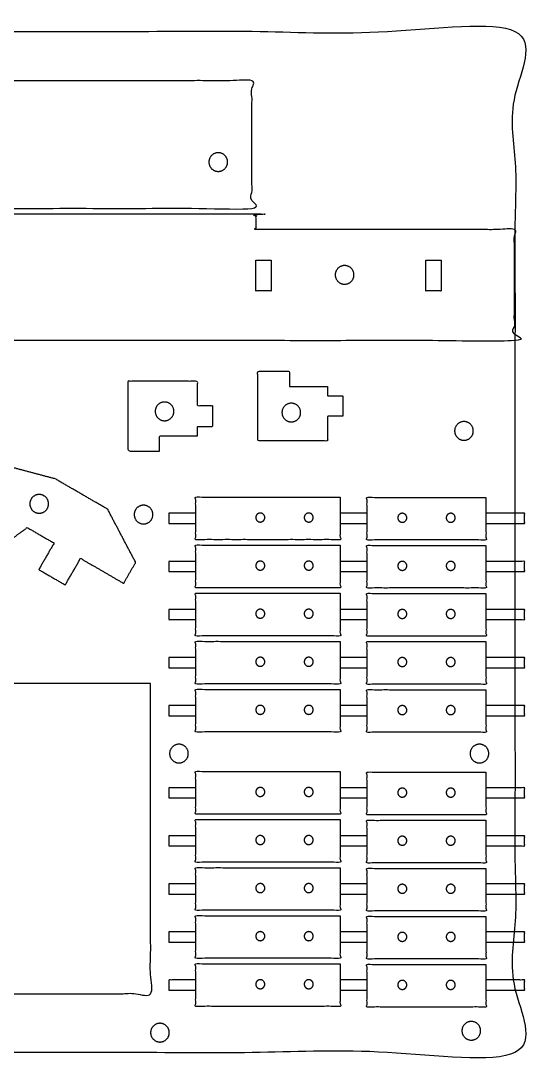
# Model space of a CAD drawing. Header units: millimetres. Extents: x 6487 to 10322, y -5927 to 6935.
# Drawn here: x 9615 to 10221, y 251 to 1476 of the extents above; entities that cross this region are included whole.
import ezdxf

# ---------------------------------------------------------------- set-up
doc = ezdxf.new("R2010")
doc.units = ezdxf.units.MM
doc.header["$MEASUREMENT"] = 0
doc.layers.add('Make2D$visible$lines', color=18, linetype='Continuous', true_color=0x000000)

msp = doc.modelspace()

# ---------------------------------------------------------------- linework, layer by layer
at = {"layer": 'Make2D$visible$lines'}
for points, knots in [([(7796.2, 263.5), (8996.2, 263.5), (10196.2, 263.5), (10196.2, 863.5), (10196.2, 1463.5), (8996.2, 1463.5), (7796.2, 1463.5), (7796.2, 863.5), (7796.2, 263.5)], [0, 0, 0, 2400, 2400, 3600, 3600, 6000, 6000, 7200, 7200, 7200]), ([(9474.1, 1405.6), (9680.4, 1405.6), (9886.6, 1405.6), (9886.6, 1330.6), (9886.6, 1255.6), (9387.6, 1255.6), (8888.6, 1255.6), (8888.6, 1330.6), (8888.6, 1405.6), (8924.6, 1405.6), (8960.6, 1405.6), (8960.6, 1396.1), (8960.6, 1386.6), (8978.6, 1386.6), (8996.6, 1386.6), (8996.6, 1396.1), (8996.6, 1405.6), (9217.4, 1405.6), (9438.1, 1405.6), (9438.1, 1396.1), (9438.1, 1386.6), (9456.1, 1386.6), (9474.1, 1386.6), (9474.1, 1396.1), (9474.1, 1405.6)], [661.5, 661.5, 661.5, 1074, 1074, 1224.00005, 1224.00005, 2222.00005, 2222.00005, 2372.000099, 2372.000099, 2444.000099, 2444.000099, 2463.000099, 2463.000099, 2499.000099, 2499.000099, 2518.000099, 2518.000099, 2959.500099, 2959.500099, 2978.500099, 2978.500099, 3014.500099, 3014.500099, 3033.500099, 3033.500099, 3033.500099]), ([(8657.2, 373.1), (8666.2, 373.1), (8675.2, 373.1), (8675.2, 355.1), (8675.2, 337.1), (8666.2, 337.1), (8657.2, 337.1), (8657.2, 319.1), (8657.2, 301.1), (8435.2, 301.1), (8213.2, 301.1), (8213.2, 316.1), (8213.2, 331.1), (8204.2, 331.1), (8195.2, 331.1), (8195.2, 480.1), (8195.2, 629.1), (8204.2, 629.1), (8213.2, 629.1), (8213.2, 659.1), (8213.2, 689.1), (8204.2, 689.1), (8195.2, 689.1), (8195.2, 710.1), (8195.2, 731.1), (8172.7, 731.1), (8150.2, 731.1), (8150.2, 740.1), (8150.2, 749.1), (8120.2, 749.1), (8090.2, 749.1), (8090.2, 740.1), (8090.2, 731.1), (8067.7, 731.1), (8045.2, 731.1), (8045.2, 710.1), (8045.2, 689.1), (8036.2, 689.1), (8027.2, 689.1), (8027.2, 659.1), (8027.2, 629.1), (8036.2, 629.1), (8045.2, 629.1), (8045.2, 480.1), (8045.2, 331.1), (8036.2, 331.1), (8027.2, 331.1), (8027.2, 316.1), (8027.2, 301.1), (7970.2, 301.1), (7913.2, 301.1), (7913.2, 316.1), (7913.2, 331.1), (7904.2, 331.1), (7895.2, 331.1), (7895.2, 480.1), (7895.2, 629.1), (7904.2, 629.1), (7913.2, 629.1), (7913.2, 659.1), (7913.2, 689.1), (7904.2, 689.1), (7895.2, 689.1), (7895.2, 710.1), (7895.2, 731.1), (7854.2, 731.1), (7813.2, 731.1), (7813.2, 739.6), (7813.2, 748.1), (7804.2, 748.1), (7795.2, 748.1), (7795.2, 766.1), (7795.2, 784.1), (7804.2, 784.1), (7813.2, 784.1), (7813.2, 971.6), (7813.2, 1159.1), (7804.2, 1159.1), (7795.2, 1159.1), (7795.2, 1177.1), (7795.2, 1195.1), (7804.2, 1195.1), (7813.2, 1195.1), (7813.2, 1222.1), (7813.2, 1249.1), (8852.2, 1249.1), (9891.2, 1249.1), (9891.2, 1240.1), (9891.2, 1231.1), (10043.2, 1231.1), (10195.2, 1231.1), (10195.2, 1165.6), (10195.2, 1100.1), (9426.2, 1100.1), (8657.2, 1100.1), (8657.2, 1072.6), (8657.2, 1045.1), (8666.2, 1045.1), (8675.2, 1045.1), (8675.2, 1027.1), (8675.2, 1009.1), (8666.2, 1009.1), (8657.2, 1009.1), (8657.2, 859.1), (8657.2, 709.1), (8666.2, 709.1), (8675.2, 709.1), (8675.2, 691.1), (8675.2, 673.1), (8666.2, 673.1), (8657.2, 673.1)], [0, 0, 0, 18, 18, 54, 54, 72, 72, 108, 108, 552, 552, 581.999893, 581.999893, 599.999893, 599.999893, 898.000083, 898.000083, 916.000083, 916.000083, 975.999975, 975.999975, 993.999975, 993.999975, 1035.999975, 1035.999975, 1081.000029, 1081.000029, 1099.000029, 1099.000029, 1158.999921, 1158.999921, 1176.999921, 1176.999921, 1221.999975, 1221.999975, 1263.999975, 1263.999975, 1281.999975, 1281.999975, 1341.999867, 1341.999867, 1359.999867, 1359.999867, 1658.000057, 1658.000057, 1676.000057, 1676.000057, 1705.999951, 1705.999951, 1819.999951, 1819.999951, 1849.999851, 1849.999851, 1867.999851, 1867.999851, 2166.000042, 2166.000042, 2184.000042, 2184.000042, 2243.999934, 2243.999934, 2261.999934, 2261.999934, 2303.9999, 2303.9999, 2385.9999, 2385.9999, 2402.999965, 2402.999965, 2420.999965, 2420.999965, 2456.999965, 2456.999965, 2474.999965, 2474.999965, 2849.999996, 2849.999996, 2867.999996, 2867.999996, 2903.999996, 2903.999996, 2921.999996, 2921.999996, 2975.999983, 2975.999983, 5053.999983, 5053.999983, 5071.999983, 5071.999983, 5375.999983, 5375.999983, 5507.000033, 5507.000033, 7045.000033, 7045.000033, 7100.000033, 7100.000033, 7118.000033, 7118.000033, 7154.000033, 7154.000033, 7172.000033, 7172.000033, 7472.00002, 7472.00002, 7490.00002, 7490.00002, 7526.00002, 7526.00002, 7544.00002, 7544.00002, 7544.00002]), ([(9909.2, 1194.6), (9900.2, 1194.6), (9891.2, 1194.6), (9891.2, 1176.6), (9891.2, 1158.6), (9900.2, 1158.6), (9909.2, 1158.6), (9909.2, 1176.6), (9909.2, 1194.6)], [36, 36, 36, 54, 54, 90, 90, 108, 108, 144, 144, 144]), ([(10109.2, 1194.6), (10100.2, 1194.6), (10091.2, 1194.6), (10091.2, 1176.6), (10091.2, 1158.6), (10100.2, 1158.6), (10109.2, 1158.6), (10109.2, 1176.6), (10109.2, 1194.6)], [36, 36, 36, 54, 54, 90, 90, 108, 108, 144, 144, 144]), ([(9930.7, 1046.3), (9930.7, 1055.3), (9930.7, 1064.3), (9912.2, 1064.3), (9893.7, 1064.3), (9893.7, 1023.3), (9893.7, 982.3), (9912.2, 982.3), (9930.7, 982.3), (9935.6, 982.3), (9940.4, 982.3), (9958.1, 982.3), (9975.7, 982.3), (9975.7, 996.8), (9975.7, 1011.3), (9984.7, 1011.3), (9993.7, 1011.3), (9993.7, 1023.3), (9993.7, 1035.3), (9984.7, 1035.3), (9975.7, 1035.3), (9975.7, 1040.8), (9975.7, 1046.3), (9953.2, 1046.3), (9930.7, 1046.3)], [201.838469, 201.838469, 201.838469, 219.838521, 219.838521, 256.838467, 256.838467, 338.838441, 338.838441, 375.838387, 375.838387, 380.116375, 380.116375, 395.67712, 395.67712, 424.677828, 424.677828, 442.677736, 442.677736, 466.676259, 466.676259, 484.67615, 484.67615, 495.676852, 495.676852, 540.67691, 540.67691, 540.67691]), ([(9777.7, 970.3), (9759.2, 970.3), (9740.7, 970.3), (9740.7, 1011.3), (9740.7, 1052.3), (9759.2, 1052.3), (9777.7, 1052.3), (9782.5, 1052.3), (9787.4, 1052.3), (9805, 1052.3), (9822.7, 1052.3), (9822.7, 1037.8), (9822.7, 1023.3), (9831.7, 1023.3), (9840.7, 1023.3), (9840.7, 1011.3), (9840.7, 999.3), (9831.7, 999.3), (9822.7, 999.3), (9822.7, 993.8), (9822.7, 988.3), (9800.2, 988.3), (9777.7, 988.3), (9777.7, 979.3), (9777.7, 970.3)], [18.000052, 18.000052, 18.000052, 54.999998, 54.999998, 136.999972, 136.999972, 173.999918, 173.999918, 178.277906, 178.277906, 193.838651, 193.838651, 222.839359, 222.839359, 240.839267, 240.839267, 264.83779, 264.83779, 282.837682, 282.837682, 293.838383, 293.838383, 338.838442, 338.838442, 356.838494, 356.838494, 356.838494]), ([(8865.2, 892.4), (8865.2, 910.4), (8865.2, 928.4), (8874.2, 928.4), (8883.2, 928.4), (8883.2, 941), (8883.2, 953.6), (9239.2, 953.6), (9595.2, 953.6), (9625.2, 945.6), (9655.2, 937.6), (9686.1, 919.8), (9716.9, 901.9), (9733.3, 870.7), (9749.8, 839.4), (9742.7, 827.1), (9735.7, 814.9), (9710.3, 829.5), (9685, 844.2), (9676, 828.6), (9667, 813), (9651.4, 822), (9635.8, 831), (9644.8, 846.6), (9653.8, 862.2), (9638, 871.3), (9622.2, 880.4), (9613.2, 873.8), (9604.2, 867.2), (9572.8, 867.2), (9541.3, 867.2), (9541.3, 858.2), (9541.3, 849.2), (9523.3, 849.2), (9505.3, 849.2), (9505.3, 858.2), (9505.3, 867.2), (9383.5, 867.2), (9261.7, 867.2), (9261.7, 858.2), (9261.7, 849.2), (9243.7, 849.2), (9225.7, 849.2), (9225.7, 858.2), (9225.7, 867.2), (9108.4, 867.2), (8991.1, 867.2), (8991.1, 858.2), (8991.1, 849.2), (8973.1, 849.2), (8955.1, 849.2), (8955.1, 858.2), (8955.1, 867.2), (8919.2, 867.2), (8883.2, 867.2), (8883.2, 879.8), (8883.2, 892.4), (8874.2, 892.4), (8865.2, 892.4)], [2066.969514, 2066.969514, 2066.969514, 2102.969514, 2102.969514, 2120.969514, 2120.969514, 2146.175285, 2146.175285, 2858.158528, 2858.158528, 2920.275099, 2920.275099, 2991.510635, 2991.510635, 3062.20676, 3062.20676, 3090.442253, 3090.442253, 3148.942303, 3148.942303, 3184.942303, 3184.942303, 3220.942303, 3220.942303, 3256.942303, 3256.942303, 3293.442303, 3293.442303, 3315.750014, 3315.750014, 3378.674286, 3378.674286, 3396.674286, 3396.674286, 3432.674286, 3432.674286, 3450.674286, 3450.674286, 3694.241635, 3694.241635, 3712.241635, 3712.241635, 3748.241635, 3748.241635, 3766.241635, 3766.241635, 4000.839051, 4000.839051, 4018.839051, 4018.839051, 4054.839051, 4054.839051, 4072.839051, 4072.839051, 4144.733256, 4144.733256, 4169.939028, 4169.939028, 4187.939028, 4187.939028, 4187.939028]), ([(9990.5, 916.2), (9905.5, 916.2), (9820.5, 916.2), (9820.5, 891.2), (9820.5, 866.2), (9905.5, 866.2), (9990.5, 866.2), (9990.5, 891.2), (9990.5, 916.2)], [50, 50, 50, 220, 220, 270, 270, 440, 440, 490, 490, 490]), ([(10162.1, 915.9), (10092.1, 915.9), (10022.1, 915.9), (10022.1, 890.9), (10022.1, 865.9), (10092.1, 865.9), (10162.1, 865.9), (10162.1, 890.9), (10162.1, 915.9)], [50, 50, 50, 190, 190, 240, 240, 380, 380, 430, 430, 430]), ([(9820.5, 897.2), (9804.8, 897.2), (9789, 897.2), (9789, 891.2), (9789, 885.2), (9804.8, 885.2), (9820.5, 885.2)], [0, 0, 0, 31.412296, 31.412296, 43.412269, 43.412269, 74.824565, 74.824565, 74.824565]), ([(10162.1, 885.2), (10184.9, 885.2), (10207.6, 885.2), (10207.6, 891.2), (10207.6, 897.2), (10184.9, 897.2), (10162.1, 897.2)], [0, 0, 0, 45.5146, 45.5146, 57.514573, 57.514573, 103.029172, 103.029172, 103.029172]), ([(9990.5, 859.7), (9905.5, 859.7), (9820.5, 859.7), (9820.5, 834.7), (9820.5, 809.7), (9905.5, 809.7), (9990.5, 809.7), (9990.5, 834.7), (9990.5, 859.7)], [50, 50, 50, 220, 220, 270, 270, 440, 440, 490, 490, 490]), ([(10162.1, 859.4), (10092.1, 859.4), (10022.1, 859.4), (10022.1, 834.4), (10022.1, 809.4), (10092.1, 809.4), (10162.1, 809.4), (10162.1, 834.4), (10162.1, 859.4)], [50, 50, 50, 190, 190, 240, 240, 380, 380, 430, 430, 430]), ([(9820.5, 840.7), (9804.8, 840.7), (9789, 840.7), (9789, 834.7), (9789, 828.7), (9804.8, 828.7), (9820.5, 828.7)], [0, 0, 0, 31.412296, 31.412296, 43.412269, 43.412269, 74.824565, 74.824565, 74.824565]), ([(10162.1, 828.7), (10184.9, 828.7), (10207.6, 828.7), (10207.6, 834.7), (10207.6, 840.7), (10184.9, 840.7), (10162.1, 840.7)], [0, 0, 0, 45.5146, 45.5146, 57.514573, 57.514573, 103.029172, 103.029172, 103.029172]), ([(9990.5, 803.2), (9905.5, 803.2), (9820.5, 803.2), (9820.5, 778.2), (9820.5, 753.2), (9905.5, 753.2), (9990.5, 753.2), (9990.5, 778.2), (9990.5, 803.2)], [50, 50, 50, 220, 220, 270, 270, 440, 440, 490, 490, 490]), ([(10162.1, 802.9), (10092.1, 802.9), (10022.1, 802.9), (10022.1, 777.9), (10022.1, 752.9), (10092.1, 752.9), (10162.1, 752.9), (10162.1, 777.9), (10162.1, 802.9)], [50, 50, 50, 190, 190, 240, 240, 380, 380, 430, 430, 430]), ([(9820.5, 784.2), (9804.8, 784.2), (9789, 784.2), (9789, 778.2), (9789, 772.2), (9804.8, 772.2), (9820.5, 772.2)], [0, 0, 0, 31.412296, 31.412296, 43.412269, 43.412269, 74.824565, 74.824565, 74.824565]), ([(10162.1, 772.2), (10184.9, 772.2), (10207.6, 772.2), (10207.6, 778.2), (10207.6, 784.2), (10184.9, 784.2), (10162.1, 784.2)], [0, 0, 0, 45.5146, 45.5146, 57.514573, 57.514573, 103.029172, 103.029172, 103.029172]), ([(9990.5, 746.7), (9905.5, 746.7), (9820.5, 746.7), (9820.5, 721.7), (9820.5, 696.7), (9905.5, 696.7), (9990.5, 696.7), (9990.5, 721.7), (9990.5, 746.7)], [50, 50, 50, 220, 220, 270, 270, 440, 440, 490, 490, 490]), ([(10162.1, 746.4), (10092.1, 746.4), (10022.1, 746.4), (10022.1, 721.4), (10022.1, 696.4), (10092.1, 696.4), (10162.1, 696.4), (10162.1, 721.4), (10162.1, 746.4)], [50, 50, 50, 190, 190, 240, 240, 380, 380, 430, 430, 430]), ([(9820.5, 727.7), (9804.8, 727.7), (9789, 727.7), (9789, 721.7), (9789, 715.7), (9804.8, 715.7), (9820.5, 715.7)], [0, 0, 0, 31.412296, 31.412296, 43.412269, 43.412269, 74.824565, 74.824565, 74.824565]), ([(10162.1, 715.7), (10184.9, 715.7), (10207.6, 715.7), (10207.6, 721.7), (10207.6, 727.7), (10184.9, 727.7), (10162.1, 727.7)], [0, 0, 0, 45.5146, 45.5146, 57.514573, 57.514573, 103.029172, 103.029172, 103.029172]), ([(9767.4, 697.3), (9767.4, 514.9), (9767.4, 332.5), (9629.3, 332.5), (9491.3, 332.5), (9491.3, 350.5), (9491.3, 368.5), (9482.3, 368.5), (9473.3, 368.5), (9473.3, 386.5), (9473.3, 404.5), (9482.3, 404.5), (9491.3, 404.5), (9491.3, 450.7), (9491.3, 496.9), (9482.3, 496.9), (9473.3, 496.9), (9473.3, 514.9), (9473.3, 532.9), (9482.3, 532.9), (9491.3, 532.9), (9491.3, 579.1), (9491.3, 625.3), (9482.3, 625.3), (9473.3, 625.3), (9473.3, 643.3), (9473.3, 661.3), (9482.3, 661.3), (9491.3, 661.3), (9491.3, 679.3), (9491.3, 697.3), (9629.3, 697.3), (9767.4, 697.3)], [640.858624, 640.858624, 640.858624, 1005.644176, 1005.644176, 1281.717457, 1281.717457, 1317.717457, 1317.717457, 1335.717403, 1335.717403, 1371.717394, 1371.717394, 1389.717339, 1389.717339, 1482.110129, 1482.110129, 1500.110075, 1500.110075, 1536.110065, 1536.110065, 1554.110011, 1554.110011, 1646.502801, 1646.502801, 1664.502746, 1664.502746, 1700.502737, 1700.502737, 1718.502683, 1718.502683, 1754.502683, 1754.502683, 2030.575964, 2030.575964, 2030.575964]), ([(9990.5, 690.2), (9905.5, 690.2), (9820.5, 690.2), (9820.5, 665.2), (9820.5, 640.2), (9905.5, 640.2), (9990.5, 640.2), (9990.5, 665.2), (9990.5, 690.2)], [50, 50, 50, 220, 220, 270, 270, 440, 440, 490, 490, 490]), ([(10162.1, 689.9), (10092.1, 689.9), (10022.1, 689.9), (10022.1, 664.9), (10022.1, 639.9), (10092.1, 639.9), (10162.1, 639.9), (10162.1, 664.9), (10162.1, 689.9)], [50, 50, 50, 190, 190, 240, 240, 380, 380, 430, 430, 430]), ([(9820.5, 671.2), (9804.8, 671.2), (9789, 671.2), (9789, 665.2), (9789, 659.2), (9804.8, 659.2), (9820.5, 659.2)], [0, 0, 0, 31.412296, 31.412296, 43.412269, 43.412269, 74.824565, 74.824565, 74.824565]), ([(10162.1, 659.2), (10184.9, 659.2), (10207.6, 659.2), (10207.6, 665.2), (10207.6, 671.2), (10184.9, 671.2), (10162.1, 671.2)], [0, 0, 0, 45.5146, 45.5146, 57.514573, 57.514573, 103.029172, 103.029172, 103.029172]), ([(9990.5, 593.7), (9905.5, 593.7), (9820.5, 593.7), (9820.5, 568.7), (9820.5, 543.7), (9905.5, 543.7), (9990.5, 543.7), (9990.5, 568.7), (9990.5, 593.7)], [50, 50, 50, 220, 220, 270, 270, 440, 440, 490, 490, 490]), ([(10162.1, 592.9), (10092.1, 592.9), (10022.1, 592.9), (10022.1, 567.9), (10022.1, 542.9), (10092.1, 542.9), (10162.1, 542.9), (10162.1, 567.9), (10162.1, 592.9)], [50, 50, 50, 190, 190, 240, 240, 380, 380, 430, 430, 430]), ([(9820.5, 574.7), (9804.8, 574.7), (9789, 574.7), (9789, 568.7), (9789, 562.7), (9804.8, 562.7), (9820.5, 562.7)], [0, 0, 0, 31.412296, 31.412296, 43.412269, 43.412269, 74.824565, 74.824565, 74.824565]), ([(10162.1, 562.7), (10184.9, 562.7), (10207.6, 562.7), (10207.6, 568.7), (10207.6, 574.7), (10184.9, 574.7), (10162.1, 574.7)], [0, 0, 0, 45.5146, 45.5146, 57.514573, 57.514573, 103.029172, 103.029172, 103.029172]), ([(9990.5, 537.2), (9905.5, 537.2), (9820.5, 537.2), (9820.5, 512.2), (9820.5, 487.2), (9905.5, 487.2), (9990.5, 487.2), (9990.5, 512.2), (9990.5, 537.2)], [50, 50, 50, 220, 220, 270, 270, 440, 440, 490, 490, 490]), ([(10162.1, 536.4), (10092.1, 536.4), (10022.1, 536.4), (10022.1, 511.4), (10022.1, 486.4), (10092.1, 486.4), (10162.1, 486.4), (10162.1, 511.4), (10162.1, 536.4)], [50, 50, 50, 190, 190, 240, 240, 380, 380, 430, 430, 430]), ([(9820.5, 518.2), (9804.8, 518.2), (9789, 518.2), (9789, 512.2), (9789, 506.2), (9804.8, 506.2), (9820.5, 506.2)], [0, 0, 0, 31.412296, 31.412296, 43.412269, 43.412269, 74.824565, 74.824565, 74.824565]), ([(10162.1, 506.2), (10184.9, 506.2), (10207.6, 506.2), (10207.6, 512.2), (10207.6, 518.2), (10184.9, 518.2), (10162.1, 518.2)], [0, 0, 0, 45.5146, 45.5146, 57.514573, 57.514573, 103.029172, 103.029172, 103.029172]), ([(9990.5, 480.7), (9905.5, 480.7), (9820.5, 480.7), (9820.5, 455.7), (9820.5, 430.7), (9905.5, 430.7), (9990.5, 430.7), (9990.5, 455.7), (9990.5, 480.7)], [50, 50, 50, 220, 220, 270, 270, 440, 440, 490, 490, 490]), ([(10162.1, 479.9), (10092.1, 479.9), (10022.1, 479.9), (10022.1, 454.9), (10022.1, 429.9), (10092.1, 429.9), (10162.1, 429.9), (10162.1, 454.9), (10162.1, 479.9)], [50, 50, 50, 190, 190, 240, 240, 380, 380, 430, 430, 430]), ([(9820.5, 461.7), (9804.8, 461.7), (9789, 461.7), (9789, 455.7), (9789, 449.7), (9804.8, 449.7), (9820.5, 449.7)], [0, 0, 0, 31.412296, 31.412296, 43.412269, 43.412269, 74.824565, 74.824565, 74.824565]), ([(10162.1, 449.7), (10184.9, 449.7), (10207.6, 449.7), (10207.6, 455.7), (10207.6, 461.7), (10184.9, 461.7), (10162.1, 461.7)], [0, 0, 0, 45.5146, 45.5146, 57.514573, 57.514573, 103.029172, 103.029172, 103.029172]), ([(9990.5, 424.2), (9905.5, 424.2), (9820.5, 424.2), (9820.5, 399.2), (9820.5, 374.2), (9905.5, 374.2), (9990.5, 374.2), (9990.5, 399.2), (9990.5, 424.2)], [50, 50, 50, 220, 220, 270, 270, 440, 440, 490, 490, 490]), ([(10162.1, 423.4), (10092.1, 423.4), (10022.1, 423.4), (10022.1, 398.4), (10022.1, 373.4), (10092.1, 373.4), (10162.1, 373.4), (10162.1, 398.4), (10162.1, 423.4)], [50, 50, 50, 190, 190, 240, 240, 380, 380, 430, 430, 430]), ([(9820.5, 405.2), (9804.8, 405.2), (9789, 405.2), (9789, 399.2), (9789, 393.2), (9804.8, 393.2), (9820.5, 393.2)], [0, 0, 0, 31.412296, 31.412296, 43.412269, 43.412269, 74.824565, 74.824565, 74.824565]), ([(10162.1, 393.2), (10184.9, 393.2), (10207.6, 393.2), (10207.6, 399.2), (10207.6, 405.2), (10184.9, 405.2), (10162.1, 405.2)], [0, 0, 0, 45.5146, 45.5146, 57.514573, 57.514573, 103.029172, 103.029172, 103.029172]), ([(9990.5, 367.7), (9905.5, 367.7), (9820.5, 367.7), (9820.5, 342.7), (9820.5, 317.7), (9905.5, 317.7), (9990.5, 317.7), (9990.5, 342.7), (9990.5, 367.7)], [50, 50, 50, 220, 220, 270, 270, 440, 440, 490, 490, 490]), ([(10162.1, 366.9), (10092.1, 366.9), (10022.1, 366.9), (10022.1, 341.9), (10022.1, 316.9), (10092.1, 316.9), (10162.1, 316.9), (10162.1, 341.9), (10162.1, 366.9)], [50, 50, 50, 190, 190, 240, 240, 380, 380, 430, 430, 430]), ([(9820.5, 348.7), (9804.8, 348.7), (9789, 348.7), (9789, 342.7), (9789, 336.7), (9804.8, 336.7), (9820.5, 336.7)], [0, 0, 0, 31.412296, 31.412296, 43.412269, 43.412269, 74.824565, 74.824565, 74.824565]), ([(10162.1, 336.7), (10184.9, 336.7), (10207.6, 336.7), (10207.6, 342.7), (10207.6, 348.7), (10184.9, 348.7), (10162.1, 348.7)], [0, 0, 0, 45.5146, 45.5146, 57.514573, 57.514573, 103.029172, 103.029172, 103.029172])]:
    msp.add_open_spline(points, degree=2, knots=knots, dxfattribs=at)
for points, weights, knots in [([(9858, 1310), (9858, 1299), (9847, 1299), (9836, 1299), (9836, 1310), (9836, 1321), (9847, 1321), (9858, 1321), (9858, 1310)], [1, 0.707106781187, 1, 0.707106781187, 1, 0.707106781187, 1, 0.707106781187, 1], [0, 0, 0, 17.27876, 17.27876, 34.557519, 34.557519, 51.836279, 51.836279, 69.115038, 69.115038, 69.115038]), ([(10006.7, 1177.4), (10006.7, 1166.4), (9995.7, 1166.4), (9984.7, 1166.4), (9984.7, 1177.4), (9984.7, 1188.4), (9995.7, 1188.4), (10006.7, 1188.4), (10006.7, 1177.4)], [1, 0.707106781187, 1, 0.707106781187, 1, 0.707106781187, 1, 0.707106781187, 1], [0, 0, 0, 17.27876, 17.27876, 34.557519, 34.557519, 51.836279, 51.836279, 69.115038, 69.115038, 69.115038]), ([(9794.8, 1017), (9794.8, 1006), (9783.8, 1006), (9772.8, 1006), (9772.8, 1017), (9772.8, 1028), (9783.8, 1028), (9794.8, 1028), (9794.8, 1017)], [1, 0.707106781187, 1, 0.707106781187, 1, 0.707106781187, 1, 0.707106781187, 1], [0, 0, 0, 17.27876, 17.27876, 34.557519, 34.557519, 51.836279, 51.836279, 69.115038, 69.115038, 69.115038]), ([(9944, 1015.6), (9944, 1004.6), (9933, 1004.6), (9922, 1004.6), (9922, 1015.6), (9922, 1026.6), (9933, 1026.6), (9944, 1026.6), (9944, 1015.6)], [1, 0.707106781187, 1, 0.707106781187, 1, 0.707106781187, 1, 0.707106781187, 1], [0, 0, 0, 17.27876, 17.27876, 34.557519, 34.557519, 51.836279, 51.836279, 69.115038, 69.115038, 69.115038]), ([(10147.2, 994), (10147.2, 983), (10136.2, 983), (10125.2, 983), (10125.2, 994), (10125.2, 1005), (10136.2, 1005), (10147.2, 1005), (10147.2, 994)], [1, 0.707106781187, 1, 0.707106781187, 1, 0.707106781187, 1, 0.707106781187, 1], [0, 0, 0, 17.27876, 17.27876, 34.557519, 34.557519, 51.836279, 51.836279, 69.115038, 69.115038, 69.115038]), ([(9647.3, 908.3), (9647.3, 897.3), (9636.3, 897.3), (9625.3, 897.3), (9625.3, 908.3), (9625.3, 919.3), (9636.3, 919.3), (9647.3, 919.3), (9647.3, 908.3)], [1, 0.707106781187, 1, 0.707106781187, 1, 0.707106781187, 1, 0.707106781187, 1], [0, 0, 0, 17.27876, 17.27876, 34.557519, 34.557519, 51.836279, 51.836279, 69.115038, 69.115038, 69.115038]), ([(9770.1, 895.7), (9770.1, 884.7), (9759.1, 884.7), (9748.1, 884.7), (9748.1, 895.7), (9748.1, 906.7), (9759.1, 906.7), (9770.1, 906.7), (9770.1, 895.7)], [1, 0.707106781187, 1, 0.707106781187, 1, 0.707106781187, 1, 0.707106781187, 1], [0, 0, 0, 17.27876, 17.27876, 34.557519, 34.557519, 51.836279, 51.836279, 69.115038, 69.115038, 69.115038]), ([(9896.5, 897.5), (9901.8, 897.5), (9901.8, 892.2), (9901.8, 886.9), (9896.5, 886.9), (9891.2, 886.9), (9891.2, 892.2), (9891.2, 897.5), (9896.5, 897.5)], [1, 0.707106900395, 1, 0.707106781186, 1, 0.707106781186, 1, 0.707106900395, 1], [0, 0, 0, 8.32522, 8.32522, 16.650441, 16.650441, 24.975661, 24.975661, 33.300881, 33.300881, 33.300881]), ([(9953.5, 897.5), (9958.8, 897.5), (9958.8, 892.2), (9958.8, 886.9), (9953.5, 886.9), (9948.2, 886.9), (9948.2, 892.2), (9948.2, 897.5), (9953.5, 897.5)], [1, 0.707106781186, 1, 0.707106781186, 1, 0.707106781187, 1, 0.707106781187, 1], [0, 0, 0, 8.325221, 8.325221, 16.650441, 16.650441, 24.975662, 24.975662, 33.300882, 33.300882, 33.300882]), ([(10063.6, 897.2), (10068.9, 897.2), (10068.9, 891.9), (10068.9, 886.6), (10063.6, 886.6), (10058.3, 886.6), (10058.3, 891.9), (10058.3, 897.2), (10063.6, 897.2)], [1, 0.707106900396, 1, 0.707106781187, 1, 0.707106781187, 1, 0.707106900396, 1], [0, 0, 0, 8.32522, 8.32522, 16.650441, 16.650441, 24.975661, 24.975661, 33.300881, 33.300881, 33.300881]), ([(10120.6, 897.2), (10125.9, 897.2), (10125.9, 891.9), (10125.9, 886.6), (10120.6, 886.6), (10115.3, 886.6), (10115.3, 891.9), (10115.3, 897.2), (10120.6, 897.2)], [1, 0.707106781187, 1, 0.707106781187, 1, 0.707106781187, 1, 0.707106781187, 1], [0, 0, 0, 8.325221, 8.325221, 16.650441, 16.650441, 24.975662, 24.975662, 33.300882, 33.300882, 33.300882]), ([(9896.5, 841), (9901.8, 841), (9901.8, 835.7), (9901.8, 830.4), (9896.5, 830.4), (9891.2, 830.4), (9891.2, 835.7), (9891.2, 841), (9896.5, 841)], [1, 0.707106900396, 1, 0.707106781187, 1, 0.707106781186, 1, 0.707106900396, 1], [0, 0, 0, 8.32522, 8.32522, 16.650441, 16.650441, 24.975661, 24.975661, 33.300881, 33.300881, 33.300881]), ([(9953.5, 841), (9958.8, 841), (9958.8, 835.7), (9958.8, 830.4), (9953.5, 830.4), (9948.2, 830.4), (9948.2, 835.7), (9948.2, 841), (9953.5, 841)], [1, 0.707106781187, 1, 0.707106781186, 1, 0.707106781186, 1, 0.707106781188, 1], [0, 0, 0, 8.325221, 8.325221, 16.650441, 16.650441, 24.975662, 24.975662, 33.300882, 33.300882, 33.300882]), ([(10063.6, 840.7), (10068.9, 840.7), (10068.9, 835.4), (10068.9, 830.1), (10063.6, 830.1), (10058.3, 830.1), (10058.3, 835.4), (10058.3, 840.7), (10063.6, 840.7)], [1, 0.707106900397, 1, 0.707106781186, 1, 0.707106781187, 1, 0.707106900396, 1], [0, 0, 0, 8.32522, 8.32522, 16.650441, 16.650441, 24.975661, 24.975661, 33.300881, 33.300881, 33.300881]), ([(10120.6, 840.7), (10125.9, 840.7), (10125.9, 835.4), (10125.9, 830.1), (10120.6, 830.1), (10115.3, 830.1), (10115.3, 835.4), (10115.3, 840.7), (10120.6, 840.7)], [1, 0.707106781187, 1, 0.707106781187, 1, 0.707106781187, 1, 0.707106781186, 1], [0, 0, 0, 8.325221, 8.325221, 16.650441, 16.650441, 24.975662, 24.975662, 33.300882, 33.300882, 33.300882]), ([(9896.5, 784.5), (9901.8, 784.5), (9901.8, 779.2), (9901.8, 773.9), (9896.5, 773.9), (9891.2, 773.9), (9891.2, 779.2), (9891.2, 784.5), (9896.5, 784.5)], [1, 0.707106900396, 1, 0.707106781187, 1, 0.707106781187, 1, 0.707106900395, 1], [0, 0, 0, 8.32522, 8.32522, 16.650441, 16.650441, 24.975661, 24.975661, 33.300881, 33.300881, 33.300881]), ([(9953.5, 784.5), (9958.8, 784.5), (9958.8, 779.2), (9958.8, 773.9), (9953.5, 773.9), (9948.2, 773.9), (9948.2, 779.2), (9948.2, 784.5), (9953.5, 784.5)], [1, 0.707106781187, 1, 0.707106781187, 1, 0.707106781187, 1, 0.707106781187, 1], [0, 0, 0, 8.325221, 8.325221, 16.650441, 16.650441, 24.975662, 24.975662, 33.300882, 33.300882, 33.300882]), ([(10063.6, 784.2), (10068.9, 784.2), (10068.9, 778.9), (10068.9, 773.6), (10063.6, 773.6), (10058.3, 773.6), (10058.3, 778.9), (10058.3, 784.2), (10063.6, 784.2)], [1, 0.707106900397, 1, 0.707106781187, 1, 0.707106781187, 1, 0.707106900396, 1], [0, 0, 0, 8.32522, 8.32522, 16.650441, 16.650441, 24.975661, 24.975661, 33.300881, 33.300881, 33.300881]), ([(10120.6, 784.2), (10125.9, 784.2), (10125.9, 778.9), (10125.9, 773.6), (10120.6, 773.6), (10115.3, 773.6), (10115.3, 778.9), (10115.3, 784.2), (10120.6, 784.2)], [1, 0.707106781187, 1, 0.707106781187, 1, 0.707106781187, 1, 0.707106781187, 1], [0, 0, 0, 8.325221, 8.325221, 16.650441, 16.650441, 24.975662, 24.975662, 33.300882, 33.300882, 33.300882]), ([(9896.5, 728), (9901.8, 728), (9901.8, 722.7), (9901.8, 717.4), (9896.5, 717.4), (9891.2, 717.4), (9891.2, 722.7), (9891.2, 728), (9896.5, 728)], [1, 0.707106900395, 1, 0.707106781187, 1, 0.707106781186, 1, 0.707106900395, 1], [0, 0, 0, 8.32522, 8.32522, 16.650441, 16.650441, 24.975661, 24.975661, 33.300881, 33.300881, 33.300881]), ([(9953.5, 728), (9958.8, 728), (9958.8, 722.7), (9958.8, 717.4), (9953.5, 717.4), (9948.2, 717.4), (9948.2, 722.7), (9948.2, 728), (9953.5, 728)], [1, 0.707106781186, 1, 0.707106781186, 1, 0.707106781187, 1, 0.707106781186, 1], [0, 0, 0, 8.325221, 8.325221, 16.650441, 16.650441, 24.975662, 24.975662, 33.300882, 33.300882, 33.300882]), ([(10063.6, 727.7), (10068.9, 727.7), (10068.9, 722.4), (10068.9, 717.1), (10063.6, 717.1), (10058.3, 717.1), (10058.3, 722.4), (10058.3, 727.7), (10063.6, 727.7)], [1, 0.707106900395, 1, 0.707106781187, 1, 0.707106781187, 1, 0.707106900395, 1], [0, 0, 0, 8.32522, 8.32522, 16.650441, 16.650441, 24.975661, 24.975661, 33.300881, 33.300881, 33.300881]), ([(10120.6, 727.7), (10125.9, 727.7), (10125.9, 722.4), (10125.9, 717.1), (10120.6, 717.1), (10115.3, 717.1), (10115.3, 722.4), (10115.3, 727.7), (10120.6, 727.7)], [1, 0.707106781187, 1, 0.707106781188, 1, 0.707106781187, 1, 0.707106781188, 1], [0, 0, 0, 8.325221, 8.325221, 16.650441, 16.650441, 24.975662, 24.975662, 33.300882, 33.300882, 33.300882]), ([(9896.5, 671.5), (9901.8, 671.5), (9901.8, 666.2), (9901.8, 660.9), (9896.5, 660.9), (9891.2, 660.9), (9891.2, 666.2), (9891.2, 671.5), (9896.5, 671.5)], [1, 0.707106900396, 1, 0.707106781186, 1, 0.707106781188, 1, 0.707106781188, 1], [0, 0, 0, 8.32522, 8.32522, 16.650441, 16.650441, 24.975661, 24.975661, 33.300882, 33.300882, 33.300882]), ([(9953.5, 671.5), (9958.8, 671.5), (9958.8, 666.2), (9958.8, 660.9), (9953.5, 660.9), (9948.2, 660.9), (9948.2, 666.2), (9948.2, 671.5), (9953.5, 671.5)], [1, 0.707106781187, 1, 0.707106781187, 1, 0.707106781187, 1, 0.707106781187, 1], [0, 0, 0, 8.325221, 8.325221, 16.650441, 16.650441, 24.975662, 24.975662, 33.300882, 33.300882, 33.300882]), ([(10063.6, 671.2), (10068.9, 671.2), (10068.9, 665.9), (10068.9, 660.6), (10063.6, 660.6), (10058.3, 660.6), (10058.3, 665.9), (10058.3, 671.2), (10063.6, 671.2)], [1, 0.707106900396, 1, 0.707106781187, 1, 0.707106781187, 1, 0.707106781187, 1], [0, 0, 0, 8.32522, 8.32522, 16.650441, 16.650441, 24.975661, 24.975661, 33.300882, 33.300882, 33.300882]), ([(10120.6, 671.2), (10125.9, 671.2), (10125.9, 665.9), (10125.9, 660.6), (10120.6, 660.6), (10115.3, 660.6), (10115.3, 665.9), (10115.3, 671.2), (10120.6, 671.2)], [1, 0.707106781187, 1, 0.707106781187, 1, 0.707106781187, 1, 0.707106900394, 1], [0, 0, 0, 8.325221, 8.325221, 16.650441, 16.650441, 24.975662, 24.975662, 33.300882, 33.300882, 33.300882]), ([(9811.8, 614.8), (9811.8, 603.8), (9800.8, 603.8), (9789.8, 603.8), (9789.8, 614.8), (9789.8, 625.8), (9800.8, 625.8), (9811.8, 625.8), (9811.8, 614.8)], [1, 0.707106781187, 1, 0.707106781187, 1, 0.707106781187, 1, 0.707106781187, 1], [0, 0, 0, 17.27876, 17.27876, 34.557519, 34.557519, 51.836279, 51.836279, 69.115038, 69.115038, 69.115038]), ([(10165.4, 614.8), (10165.4, 603.8), (10154.4, 603.8), (10143.4, 603.8), (10143.4, 614.8), (10143.4, 625.8), (10154.4, 625.8), (10165.4, 625.8), (10165.4, 614.8)], [1, 0.707106781187, 1, 0.707106781187, 1, 0.707106781187, 1, 0.707106781187, 1], [0, 0, 0, 17.27876, 17.27876, 34.557519, 34.557519, 51.836279, 51.836279, 69.115038, 69.115038, 69.115038]), ([(9896.5, 575), (9901.8, 575), (9901.8, 569.7), (9901.8, 564.4), (9896.5, 564.4), (9891.2, 564.4), (9891.2, 569.7), (9891.2, 575), (9896.5, 575)], [1, 0.707106900396, 1, 0.707106781186, 1, 0.707106781186, 1, 0.707106900396, 1], [0, 0, 0, 8.32522, 8.32522, 16.650441, 16.650441, 24.975661, 24.975661, 33.300881, 33.300881, 33.300881]), ([(9953.5, 575), (9958.8, 575), (9958.8, 569.7), (9958.8, 564.4), (9953.5, 564.4), (9948.2, 564.4), (9948.2, 569.7), (9948.2, 575), (9953.5, 575)], [1, 0.707106781187, 1, 0.707106781186, 1, 0.707106781187, 1, 0.707106781187, 1], [0, 0, 0, 8.325221, 8.325221, 16.650441, 16.650441, 24.975662, 24.975662, 33.300882, 33.300882, 33.300882]), ([(10063.6, 574.2), (10068.9, 574.2), (10068.9, 568.9), (10068.9, 563.6), (10063.6, 563.6), (10058.3, 563.6), (10058.3, 568.9), (10058.3, 574.2), (10063.6, 574.2)], [1, 0.707106900396, 1, 0.707106781186, 1, 0.707106781187, 1, 0.707106900396, 1], [0, 0, 0, 8.32522, 8.32522, 16.650441, 16.650441, 24.975661, 24.975661, 33.300881, 33.300881, 33.300881]), ([(10120.6, 574.2), (10125.9, 574.2), (10125.9, 568.9), (10125.9, 563.6), (10120.6, 563.6), (10115.3, 563.6), (10115.3, 568.9), (10115.3, 574.2), (10120.6, 574.2)], [1, 0.707106781188, 1, 0.707106781187, 1, 0.707106781187, 1, 0.707106781188, 1], [0, 0, 0, 8.325221, 8.325221, 16.650441, 16.650441, 24.975662, 24.975662, 33.300882, 33.300882, 33.300882]), ([(9896.5, 518.5), (9901.8, 518.5), (9901.8, 513.2), (9901.8, 507.9), (9896.5, 507.9), (9891.2, 507.9), (9891.2, 513.2), (9891.2, 518.5), (9896.5, 518.5)], [1, 0.707106900396, 1, 0.707106781186, 1, 0.707106781186, 1, 0.707106900395, 1], [0, 0, 0, 8.32522, 8.32522, 16.650441, 16.650441, 24.975661, 24.975661, 33.300881, 33.300881, 33.300881]), ([(9953.5, 518.5), (9958.8, 518.5), (9958.8, 513.2), (9958.8, 507.9), (9953.5, 507.9), (9948.2, 507.9), (9948.2, 513.2), (9948.2, 518.5), (9953.5, 518.5)], [1, 0.707106781187, 1, 0.707106781186, 1, 0.707106781187, 1, 0.707106781187, 1], [0, 0, 0, 8.325221, 8.325221, 16.650441, 16.650441, 24.975662, 24.975662, 33.300882, 33.300882, 33.300882]), ([(10063.6, 517.7), (10068.9, 517.7), (10068.9, 512.4), (10068.9, 507.1), (10063.6, 507.1), (10058.3, 507.1), (10058.3, 512.4), (10058.3, 517.7), (10063.6, 517.7)], [1, 0.707106900396, 1, 0.707106781187, 1, 0.707106781187, 1, 0.707106900396, 1], [0, 0, 0, 8.32522, 8.32522, 16.650441, 16.650441, 24.975661, 24.975661, 33.300881, 33.300881, 33.300881]), ([(10120.6, 517.7), (10125.9, 517.7), (10125.9, 512.4), (10125.9, 507.1), (10120.6, 507.1), (10115.3, 507.1), (10115.3, 512.4), (10115.3, 517.7), (10120.6, 517.7)], [1, 0.707106781188, 1, 0.707106781187, 1, 0.707106781187, 1, 0.707106781188, 1], [0, 0, 0, 8.325221, 8.325221, 16.650441, 16.650441, 24.975662, 24.975662, 33.300882, 33.300882, 33.300882]), ([(9896.5, 462), (9901.8, 462), (9901.8, 456.7), (9901.8, 451.4), (9896.5, 451.4), (9891.2, 451.4), (9891.2, 456.7), (9891.2, 462), (9896.5, 462)], [1, 0.707106900396, 1, 0.707106781186, 1, 0.707106781187, 1, 0.707106900396, 1], [0, 0, 0, 8.32522, 8.32522, 16.650441, 16.650441, 24.975661, 24.975661, 33.300881, 33.300881, 33.300881]), ([(9953.5, 462), (9958.8, 462), (9958.8, 456.7), (9958.8, 451.4), (9953.5, 451.4), (9948.2, 451.4), (9948.2, 456.7), (9948.2, 462), (9953.5, 462)], [1, 0.707106781187, 1, 0.707106781187, 1, 0.707106781187, 1, 0.707106781187, 1], [0, 0, 0, 8.325221, 8.325221, 16.650441, 16.650441, 24.975662, 24.975662, 33.300882, 33.300882, 33.300882]), ([(10063.6, 461.2), (10068.9, 461.2), (10068.9, 455.9), (10068.9, 450.6), (10063.6, 450.6), (10058.3, 450.6), (10058.3, 455.9), (10058.3, 461.2), (10063.6, 461.2)], [1, 0.707106900396, 1, 0.707106781186, 1, 0.707106781186, 1, 0.707106900396, 1], [0, 0, 0, 8.32522, 8.32522, 16.650441, 16.650441, 24.975661, 24.975661, 33.300881, 33.300881, 33.300881]), ([(10120.6, 461.2), (10125.9, 461.2), (10125.9, 455.9), (10125.9, 450.6), (10120.6, 450.6), (10115.3, 450.6), (10115.3, 455.9), (10115.3, 461.2), (10120.6, 461.2)], [1, 0.707106781188, 1, 0.707106781187, 1, 0.707106781186, 1, 0.707106781187, 1], [0, 0, 0, 8.325221, 8.325221, 16.650441, 16.650441, 24.975662, 24.975662, 33.300882, 33.300882, 33.300882]), ([(9896.5, 405.5), (9901.8, 405.5), (9901.8, 400.2), (9901.8, 394.9), (9896.5, 394.9), (9891.2, 394.9), (9891.2, 400.2), (9891.2, 405.5), (9896.5, 405.5)], [1, 0.707106900396, 1, 0.707106781187, 1, 0.707106781187, 1, 0.707106900396, 1], [0, 0, 0, 8.32522, 8.32522, 16.650441, 16.650441, 24.975661, 24.975661, 33.300881, 33.300881, 33.300881]), ([(9953.5, 405.5), (9958.8, 405.5), (9958.8, 400.2), (9958.8, 394.9), (9953.5, 394.9), (9948.2, 394.9), (9948.2, 400.2), (9948.2, 405.5), (9953.5, 405.5)], [1, 0.707106781187, 1, 0.707106781186, 1, 0.707106781187, 1, 0.707106781187, 1], [0, 0, 0, 8.325221, 8.325221, 16.650441, 16.650441, 24.975662, 24.975662, 33.300882, 33.300882, 33.300882]), ([(10063.6, 404.7), (10068.9, 404.7), (10068.9, 399.4), (10068.9, 394.1), (10063.6, 394.1), (10058.3, 394.1), (10058.3, 399.4), (10058.3, 404.7), (10063.6, 404.7)], [1, 0.707106900396, 1, 0.707106781186, 1, 0.707106781187, 1, 0.707106900395, 1], [0, 0, 0, 8.32522, 8.32522, 16.650441, 16.650441, 24.975661, 24.975661, 33.300881, 33.300881, 33.300881]), ([(10120.6, 404.7), (10125.9, 404.7), (10125.9, 399.4), (10125.9, 394.1), (10120.6, 394.1), (10115.3, 394.1), (10115.3, 399.4), (10115.3, 404.7), (10120.6, 404.7)], [1, 0.707106781188, 1, 0.707106781187, 1, 0.707106781187, 1, 0.707106781188, 1], [0, 0, 0, 8.325221, 8.325221, 16.650441, 16.650441, 24.975662, 24.975662, 33.300882, 33.300882, 33.300882]), ([(9896.5, 349), (9901.8, 349), (9901.8, 343.7), (9901.8, 338.4), (9896.5, 338.4), (9891.2, 338.4), (9891.2, 343.7), (9891.2, 349), (9896.5, 349)], [1, 0.707106900396, 1, 0.707106781187, 1, 0.707106781188, 1, 0.707106781188, 1], [0, 0, 0, 8.32522, 8.32522, 16.650441, 16.650441, 24.975661, 24.975661, 33.300882, 33.300882, 33.300882]), ([(9953.5, 349), (9958.8, 349), (9958.8, 343.7), (9958.8, 338.4), (9953.5, 338.4), (9948.2, 338.4), (9948.2, 343.7), (9948.2, 349), (9953.5, 349)], [1, 0.707106781187, 1, 0.707106781187, 1, 0.707106781187, 1, 0.707106781187, 1], [0, 0, 0, 8.325221, 8.325221, 16.650441, 16.650441, 24.975662, 24.975662, 33.300882, 33.300882, 33.300882]), ([(10063.6, 348.2), (10068.9, 348.2), (10068.9, 342.9), (10068.9, 337.6), (10063.6, 337.6), (10058.3, 337.6), (10058.3, 342.9), (10058.3, 348.2), (10063.6, 348.2)], [1, 0.707106900396, 1, 0.707106781187, 1, 0.707106781187, 1, 0.707106781187, 1], [0, 0, 0, 8.32522, 8.32522, 16.650441, 16.650441, 24.975661, 24.975661, 33.300882, 33.300882, 33.300882]), ([(10120.6, 348.2), (10125.9, 348.2), (10125.9, 342.9), (10125.9, 337.6), (10120.6, 337.6), (10115.3, 337.6), (10115.3, 342.9), (10115.3, 348.2), (10120.6, 348.2)], [1, 0.707106781188, 1, 0.707106781187, 1, 0.707106781187, 1, 0.707106900395, 1], [0, 0, 0, 8.325221, 8.325221, 16.650441, 16.650441, 24.975662, 24.975662, 33.300882, 33.300882, 33.300882]), ([(9789.4, 286.8), (9789.4, 275.8), (9778.4, 275.8), (9767.4, 275.8), (9767.4, 286.8), (9767.4, 297.8), (9778.4, 297.8), (9789.4, 297.8), (9789.4, 286.8)], [1, 0.707106781187, 1, 0.707106781187, 1, 0.707106781187, 1, 0.707106781187, 1], [0, 0, 0, 17.27876, 17.27876, 34.557519, 34.557519, 51.836279, 51.836279, 69.115038, 69.115038, 69.115038]), ([(10155.8, 289), (10155.8, 278), (10144.8, 278), (10133.8, 278), (10133.8, 289), (10133.8, 300), (10144.8, 300), (10155.8, 300), (10155.8, 289)], [1, 0.707106781187, 1, 0.707106781187, 1, 0.707106781187, 1, 0.707106781187, 1], [0, 0, 0, 17.27876, 17.27876, 34.557519, 34.557519, 51.836279, 51.836279, 69.115038, 69.115038, 69.115038])]:
    msp.add_rational_spline(points, weights, degree=2, knots=knots, dxfattribs=at)
for points in [[(10022.1, 897.2), (10006.3, 897.2), (9990.5, 897.2)], [(9990.5, 885.2), (10006.3, 885.2), (10022.1, 885.2)], [(10022.1, 840.7), (10006.3, 840.7), (9990.5, 840.7)], [(9990.5, 828.7), (10006.3, 828.7), (10022.1, 828.7)], [(10022.1, 784.2), (10006.3, 784.2), (9990.5, 784.2)], [(9990.5, 772.2), (10006.3, 772.2), (10022.1, 772.2)], [(10022.1, 727.7), (10006.3, 727.7), (9990.5, 727.7)], [(9990.5, 715.7), (10006.3, 715.7), (10022.1, 715.7)], [(10022.1, 671.2), (10006.3, 671.2), (9990.5, 671.2)], [(9990.5, 659.2), (10006.3, 659.2), (10022.1, 659.2)], [(10022.1, 574.7), (10006.3, 574.7), (9990.5, 574.7)], [(9990.5, 562.7), (10006.3, 562.7), (10022.1, 562.7)], [(10022.1, 518.2), (10006.3, 518.2), (9990.5, 518.2)], [(9990.5, 506.2), (10006.3, 506.2), (10022.1, 506.2)], [(10022.1, 461.7), (10006.3, 461.7), (9990.5, 461.7)], [(9990.5, 449.7), (10006.3, 449.7), (10022.1, 449.7)], [(10022.1, 405.2), (10006.3, 405.2), (9990.5, 405.2)], [(9990.5, 393.2), (10006.3, 393.2), (10022.1, 393.2)], [(10022.1, 348.7), (10006.3, 348.7), (9990.5, 348.7)], [(9990.5, 336.7), (10006.3, 336.7), (10022.1, 336.7)]]:
    msp.add_open_spline(points, degree=2, dxfattribs=at)

doc.saveas('drawing.dxf')
